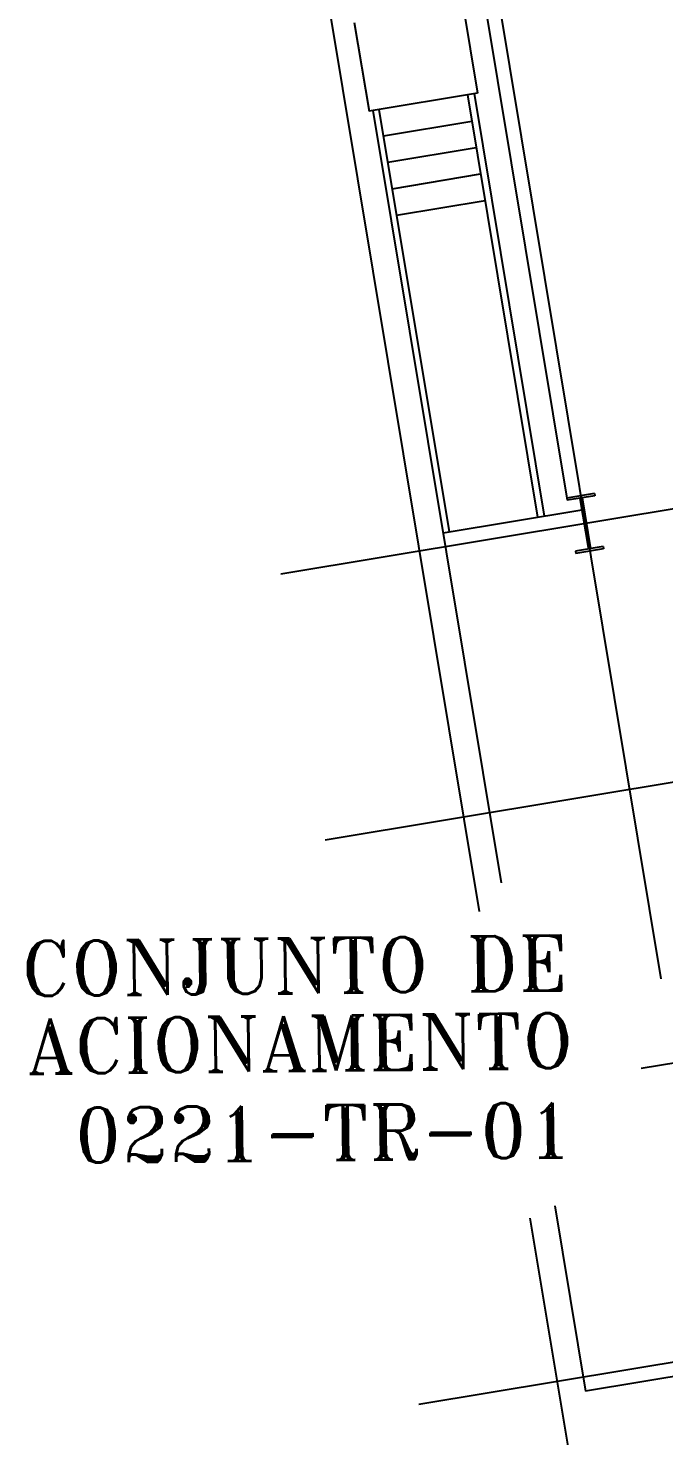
# Model space of a CAD drawing. Header units: millimetres. Extents: x -16232 to 52632, y -3739 to 20678.
# Drawn here: x 20497.7 to 20575.5, y 14669.2 to 14841.2 of the extents above; entities that cross this region are included whole.
import ezdxf
from ezdxf.enums import TextEntityAlignment as Align

# ---------------------------------------------------------------- set-up
doc = ezdxf.new("R2010")
doc.units = ezdxf.units.MM
doc.header["$LTSCALE"] = 300
doc.header["$MEASUREMENT"] = 0
doc.layers.add('CINZA-8', color=8, linetype='Continuous')
doc.styles.add('ROMANT', font='ROMANT', dxfattribs={"height": 0.2})

msp = doc.modelspace()

# ---------------------------------------------------------------- linework, layer by layer
at = {"layer": 'CINZA-8'}
for p, q in [((20525.318, 14899.127), (20552.853, 14733.259)), ((20547.173, 14893.136), (20575.08, 14725.026)), ((20547.814, 14878.803), (20563.585, 14783.796)), ((20550.861, 14844.111), (20552.658, 14833.284)), ((20537.598, 14841.909), (20539.395, 14831.082)), ((20552.658, 14833.284), (20539.395, 14831.082)), ((20551.44, 14833.082), (20560.009, 14781.464)), ((20552.252, 14833.217), (20560.821, 14781.599)), ((20539.882, 14831.163), (20555.55, 14736.786)), ((20540.613, 14831.284), (20549.182, 14779.667)), ((20541.15, 14828.053), (20551.977, 14829.851)), ((20541.685, 14824.828), (20552.512, 14826.625)), ((20542.221, 14821.602), (20553.048, 14823.399)), ((20542.756, 14818.376), (20553.583, 14820.173)), ((20681.798, 14799.944), (20528.621, 14774.516)), ((20566.969, 14784.358), (20563.585, 14783.796)), ((20567.014, 14784.087), (20563.63, 14783.526)), ((20566.969, 14784.358), (20567.014, 14784.087)), ((20548.451, 14779.546), (20565.422, 14782.363)), ((20563.585, 14783.796), (20563.63, 14783.526)), ((20565.186, 14783.784), (20566.22, 14777.559)), ((20565.457, 14783.829), (20566.491, 14777.604)), ((20568.047, 14777.862), (20564.664, 14777.3)), ((20564.664, 14777.3), (20564.709, 14777.03)), ((20568.092, 14777.591), (20564.709, 14777.03)), ((20568.047, 14777.862), (20568.092, 14777.591)), ((20534.013, 14742.035), (20662.401, 14763.348)), ((20636.275, 14724.649), (20572.661, 14714.089)), ((20712.327, 14700.712), (20545.471, 14673.013)), ((20562.103, 14697.308), (20565.863, 14674.66)), ((20559.071, 14695.801), (20565.758, 14655.521)), ((20582.834, 14677.477), (20565.863, 14674.66))]:
    msp.add_line(p, q, dxfattribs=at)

# ---------------------------------------------------------------- texts
at = {"layer": 'CINZA-8', "style": 'ROMANT', "width": 1.000511}
for s, height, p in [('CONJUNTO DE', 6.72225, (20530.284, 14726.635)), ('ACIONAMENTO', 6.72225, (20531.006, 14717.147)), ('0221-TR-01', 6.7222, (20533.926, 14706.241))]:
    msp.add_text(s, height=height, rotation=0.614, dxfattribs=at).set_placement(p, align=Align.MIDDLE)

doc.saveas('drawing.dxf')
